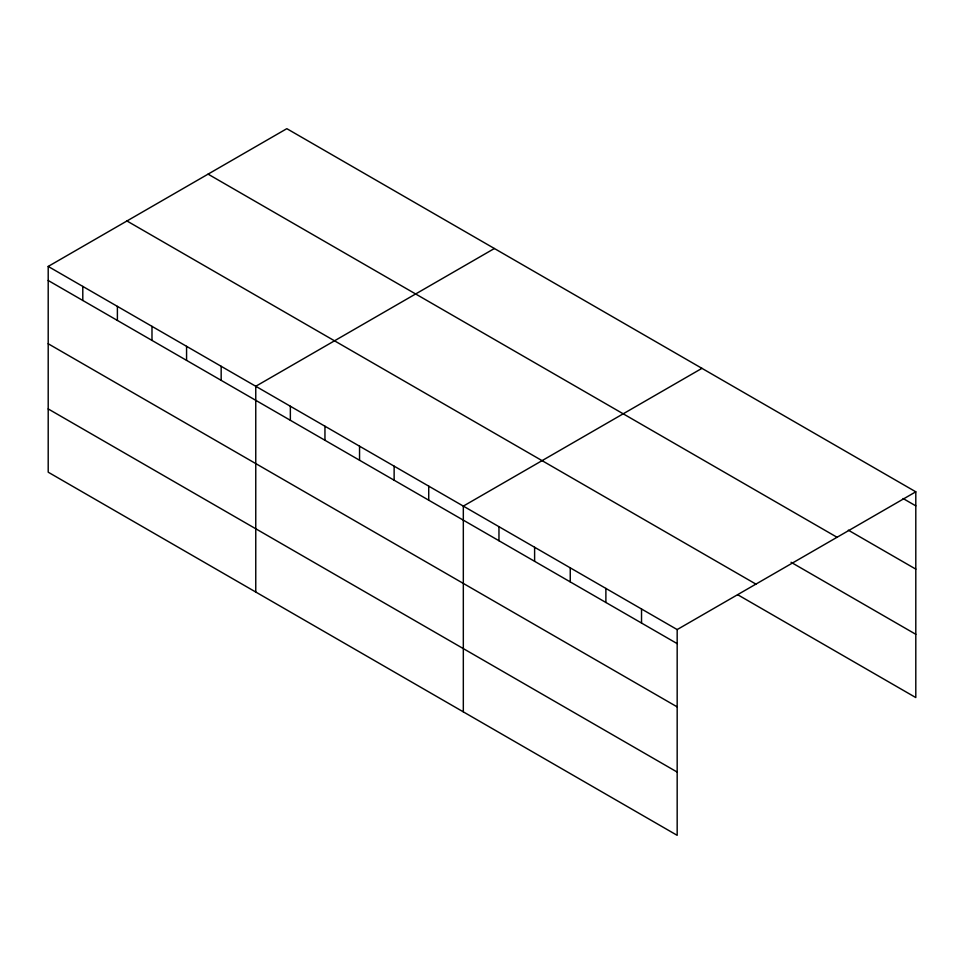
<?xml version="1.0" encoding="UTF-8"?>
<svg xmlns="http://www.w3.org/2000/svg" width="964" height="964" viewBox="0 0 964 964"><rect width="100%" height="100%" fill="white"/><g stroke="black" fill="none" stroke-linecap="round" stroke-linejoin="round"><path stroke-width="1.45" d="M48.2 266.438L677.174 629.576L677.174 835.33L48.2 472.191L48.2 266.438L286.826 128.67L915.8 491.809L915.8 697.562L737.593 594.668M494.387 248.507L255.761 386.275L255.761 592.029M701.949 368.344L463.323 506.112L463.323 711.866M677.174 629.576L915.8 491.809M903.075 498.509L915.8 505.859M848.332 530.176L915.8 569.122M208.079 174.135L837.053 537.273M791.058 562.277L915.8 634.3M126.947 220.973L755.921 584.112M48.2 280.488L677.174 643.627M48.2 343.75L677.174 706.889M48.2 408.929L677.174 772.068M641.53 608.995L641.53 623.045M605.886 588.426L605.886 602.476M570.254 567.844L570.254 581.894M534.61 547.263L534.61 561.313M498.966 526.681L498.966 540.744M428.727 486.133L428.727 500.183M394.131 466.166L394.131 480.217M359.548 446.187L359.548 460.25M324.952 426.221L324.952 440.271M290.357 406.242L290.357 420.304M221.166 366.296L221.166 380.358M186.57 346.329L186.57 360.379M151.987 326.362L151.987 340.413M117.391 306.383L117.391 320.434M82.796 286.416L82.796 300.467"/></g></svg>
